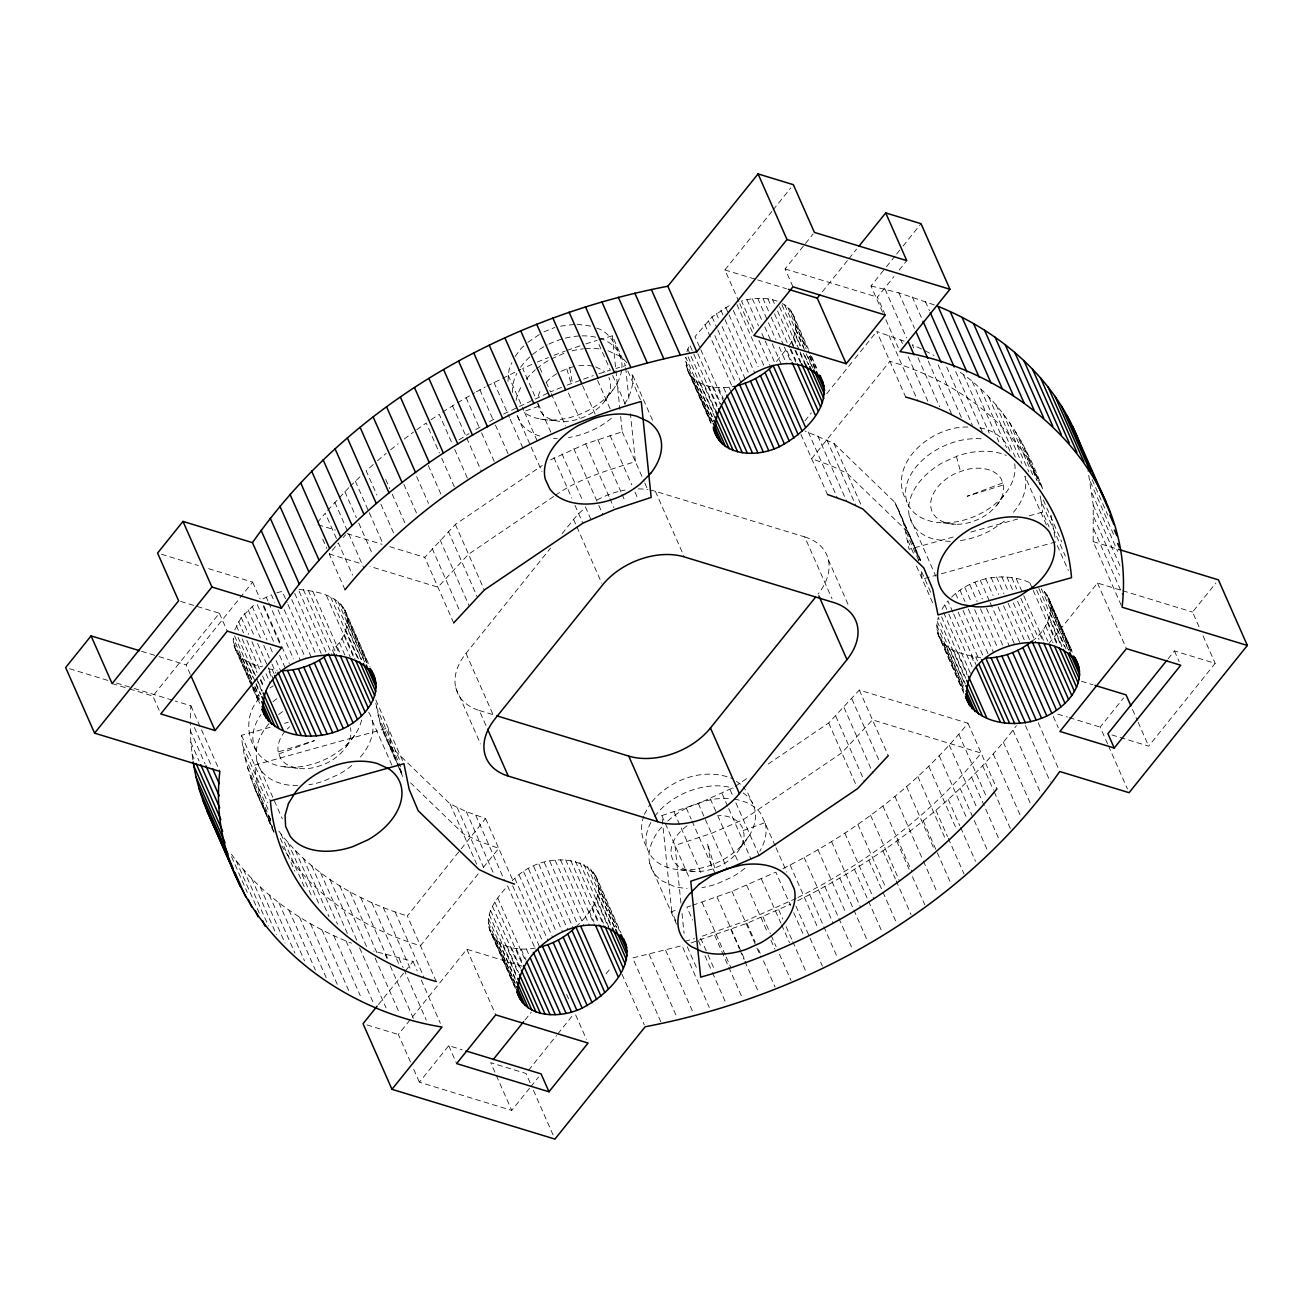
<?xml version="1.0" encoding="UTF-8"?>
<svg xmlns="http://www.w3.org/2000/svg" width="1313" height="1313" viewBox="0 0 1313 1313"><rect width="100%" height="100%" fill="white"/><g stroke="black" fill="none" stroke-linecap="round" stroke-linejoin="round"><path stroke-width="0.75" stroke-dasharray="5 3.75" d="M192.847 759.932L190.795 742.239L190.27 722.117M1121.253 605.326L1093.155 541.596L1093.269 505.16L1087.952 470.152M515.418 988.41L489.782 930.293C483.873 913.306 497.25 897.731 507.557 885.898L536.492 951.498M575.849 926.83C639.218 868.845 554.349 835.971 512.251 880.793M711.006 423.213L687.027 368.855L685.731 357.234L713.845 420.964M789.228 345.303C799.092 332.583 797.959 311.148 782.302 303.566M190.27 718.08L190.91 705.787L175.253 701.011M507.918 381.328L509.05 369.61L511.873 362.716M334.191 654.005L332.534 650.263C342.956 640.481 351.31 624.742 345.089 610.529C336.259 594.231 315.087 591.08 298.281 589.34M963.775 693.1L937.679 633.293L936.809 625.53L938.286 617.291L964.743 677.262M1031.985 641.236C1047.872 630.109 1059.525 603.258 1041.39 588.831L1068.667 650.69M643.862 816.112C639.841 826.304 641.22 837.989 646.882 847.295M686.912 351.72L689.67 344.761L716.947 406.62M234.781 629.879L241.215 617.471L255.034 603.947M644.306 814.388L650.099 804.18M259.432 698.04C245.892 712.811 245.564 734.853 256.593 751.184M952.861 612.17L947.904 600.927L942.045 608.953L970.98 674.554M740.483 847.656L750.15 834.198M996.6 505.571A38.274 25.604 -23.8 0 0 1003.427 484.924L1001.212 478.9A38.274 25.604 -23.8 0 0 965.104 469.923L956.11 473.156A38.274 25.604 -23.8 0 0 935.086 516.239A38.274 25.604 -23.8 0 0 990.281 511.857L996.6 505.571L1004.429 494.706M604.801 401.056L613.269 389.403M515.123 356.578L521.031 348.487L526.529 343.514M346.32 746.555L355.462 734.033M797.713 900.669C881.893 858.899 959.081 800.635 1016.443 725.712M159.168 710.349L152.866 696.038L219.369 613.237L196.08 606.13M190.27 674.291L186.134 664.92L252.638 582.119L206.075 567.889M738.956 301.793L724.907 269.936L771.814 211.524M773.078 209.949L790.82 187.857M729.158 305.716L712.056 316.876L695.02 336.62L699.977 347.863M485.941 725.465L479.327 710.481A61.399 41.08 -23.8 0 1 466.017 653.349L550.541 548.095M562.062 533.751L573.6 519.406A61.399 41.08 -23.8 0 1 584.072 508.87M792.954 286.825L785.076 268.935L804.196 245.121M805.476 243.529L813.124 233.993M822.332 291.814L847.673 260.253M848.953 258.677L856.552 249.207M776.508 361.502L786.29 349.324L791.247 360.583M882.566 312.215L870.995 285.971L885.093 268.41M886.39 266.802L895.368 255.625M896.648 254.033L901.785 247.648M903.065 246.04L921.02 223.686M885.307 315.038L877.412 297.148L894.005 276.501M899.11 270.133L906.758 260.614M436.261 981.533L407.325 915.932L459.911 850.463M461.191 848.855L485.564 818.524L466.296 811.615L450.113 803.95L389.239 745.128L380.245 723.742L375.485 701.585M804.918 420.882L811.336 412.906M826.714 393.736L853.647 360.205M854.927 358.613L875.459 333.059M478.195 873.9L420.472 945.754C365.129 929.062 312.494 896.155 281.835 846.048M483.332 867.499L498.71 848.346L479.442 841.436L463.276 833.771L409.64 781.941M378.439 1004.543L404.092 972.605M405.372 970.996L413.07 961.411L373.729 951.104M410.493 1062.02L398.348 1034.496L411.035 1018.707M412.298 1017.132L466.804 949.266L522.607 966.302M529.599 1088.182L511.742 1110.404L419.405 1082.207L448.734 1045.673L462.209 1049.793M524.937 1020.086L531.273 1012.192M528.548 1070.325L556.499 1035.514M557.779 1033.938L573.026 1014.949M606.048 973.819L611.136 967.5M530.879 1086.59L538.527 1077.054M1048.89 643.551L1097.471 583.038L1120.76 590.144M1107.614 743.962L1100.163 727.09L1123.583 697.942M1198.999 626.728L1192.549 612.071L1215.953 582.923M1168.028 658.88L1174.429 650.92L1215.165 663.36L1148.662 746.161L1107.926 733.721M317.401 522.59L325.23 513.153L336.735 539.233M345.024 589.767L329.251 553.988L338.393 542.958L352.59 575.176M782.975 868.599C853.532 833.295 918.197 784.764 967.976 723.233L859.326 690.064L828.7 722.987L765.216 766.037M453.674 622.936L424.739 557.336L455.365 524.412L542.22 465.508M327.626 510.429L348.782 487.681M343.185 537.542L345.582 534.818M651.888 801.898C670.434 779.216 704.228 767.055 732.162 778.527M667.792 821.085C680.183 809.399 696.481 802.522 713.09 799.338A61.399 41.08 -23.8 0 1 732.014 798.846M350.095 486.368L363.488 473.402M287.334 729.01L289.631 726.713M527.892 342.266L542.171 332.599M373.253 464.539L366.196 470.842L376.897 495.067M951.531 597.136C972.736 576.67 1006.086 570.827 1032.74 583.973M377.471 460.765L386.219 453.395M390.634 449.752L398.151 443.761M404.24 439.034L413.513 432.043M416.681 429.778L426.2 422.999L439.363 452.821M270.051 687.946L273.219 685.78M1004.478 521.097L991.528 529.976A61.399 41.08 -23.8 0 1 957.85 540.858M550.574 459.845L585.729 443.843L622.231 431.796L620.343 413.644M553.709 496.462L468.528 554.234L437.902 587.157L369.987 566.428M555.383 495.329C579.164 478.474 607.853 470.284 635.377 461.618L630.421 413.644M662.737 824.285L661.834 815.603L698.335 803.556L733.491 787.554M735.149 786.421L748.525 777.362M431.091 419.717L439.215 414.252L452.361 444.073M442.53 412.134L455.906 403.764M459.008 439.839L469.053 433.585M457.597 402.746L474.715 392.768M475.831 429.515L482.692 425.527M476.438 391.799L485.17 387.04M489.601 421.621L496.56 417.797M262.912 598.925L271.43 594.789L274.745 602.29M486.926 386.104L520.884 369.314M503.601 414.055L548.637 392.685M796.121 898.42L745.111 921.184L700.075 936.924L707.165 953.025M797.91 897.518C867.762 862.296 931.77 814.076 981.123 753.055L872.472 719.885L841.846 752.809L743.306 819.64L711.482 833.378L674.997 845.424L680.971 903.393M691.114 942.915L746.966 923.334L790.82 904.017M692.591 905.281L731.965 891.363L775.835 872.16L790.574 905.56M551.378 358.974L564.36 353.131M531.831 364.456L522.689 368.461L535.835 398.282M543.976 331.861L554.89 327.413M537.312 362.06L548.407 357.53M560.848 371.366L569.727 367.755A38.274 25.604 -23.8 0 1 575.225 366.343M561.554 387.351L550.475 391.881L546.356 382.559M686.994 825.861A38.274 25.604 -23.8 0 0 679.264 866.777L685.895 869.928A38.274 25.604 -23.8 0 0 711.892 869.14L720.771 865.513A38.274 25.604 -23.8 0 0 743.979 833.771L742.321 827.518A38.274 25.604 -23.8 0 0 718.572 815.389M553.971 355.331L565.148 351.096M567.118 385.152L593.312 375.616M278.914 753.925L314.431 740.63L278.192 751.955L280.408 757.995A38.274 25.604 -23.8 0 0 316.515 766.973L325.509 763.723A38.274 25.604 -23.8 0 0 350.341 727.697M1002.705 482.954L967.172 496.248L1003.427 484.924M525.742 410.92L538.478 406.308M743.142 830.571L764.97 822.677M567.019 350.39L580.165 345.795M585.811 343.924L597.152 340.297M598.974 373.745L610.299 370.118L597.973 342.151M690.687 905.888L686.912 907.102L692.673 920.15M599.04 339.739L612.318 335.849L625.464 365.671L615.994 368.444M675.85 920.856L671.747 911.55L677.442 909.876M684.894 941.372L694.38 938.598M276.78 592.852L282.197 591.31L287.153 602.569M272.365 827.436C258.677 798.041 243.873 768.22 241.477 735.296L271.02 727.057M284.445 723.332L288.269 722.265M953.189 537.001L909.072 549.294L903.82 523.641L894.826 502.272L833.952 443.449L805.05 431.041M970.931 532.06L1017.706 519.029M1029.195 515.828L1042.588 512.103L1049.153 527.022M1055.734 541.924L922.218 579.115L921.02 570.384L932.066 595.446M660.784 1021.678L632.669 957.948L682.005 945.672L709.299 1007.514M777.05 301.087C765.627 297.05 753.055 297.805 741.533 300.989L754.762 330.974M560.503 326.182L575.242 324.311M687.027 368.855C694.314 386.958 717.44 389.977 734.344 386.285M535.294 948.019C518.832 951.301 496.741 947.756 489.782 930.293M577.047 324.262L592.114 326.281M967.894 427.037C931.574 425.675 884.978 464.523 907.185 502.403M284.018 766.776L298.691 768.384M540.529 419.11L556.302 420.849M680.282 869.846L693.888 871.422M943.079 522.804L955.683 524.314M938.976 636.871C946.64 652.069 965.679 654.711 980.68 657.813M271.036 676.097L267.737 668.596L277.174 670.418M870.995 285.971L898.831 292.799L934.364 304.928M979.793 427.907C993.038 429.728 1005.774 438.427 1009.943 451.508M785.076 268.935L877.412 297.148M724.907 269.936L755.697 279.324M757.617 279.915L786.471 288.729M1093.155 541.596L1118.594 549.376M1122.697 590.735L1192.549 612.071M649.82 489.946A61.399 41.08 -23.8 0 1 655.351 491.292L804.738 536.919L832.015 598.777M1081.42 681.25L1093.056 684.795M1057.786 714.141L1067.42 717.079M1069.34 717.669L1100.163 727.09M318.041 524.757L335.504 530.091M347.141 533.636L382.067 544.304M389.813 546.668L424.739 557.336M329.251 553.988L362.224 564.048M161.45 554.267L198.312 565.526M180.554 601.387L194.143 605.539M479.327 710.481L494.837 715.208M251.489 679.363L233.304 638.134C232.155 654.219 247.747 664.444 261.911 666.823M141.525 651.281L157.035 656.024M158.988 656.615L186.134 664.92M69.573 668.727L108.716 680.692M116.545 683.072L132.203 687.864M134.156 688.455L173.3 700.42M112.114 683.597L127.64 688.324M129.577 688.931L152.866 696.038M366.967 1024.911L398.348 1034.496M904.05 341.216L876.739 331.467L905.675 397.068M278.832 831.063C310.229 873.194 357.661 900.8 407.325 915.932M231.416 854.238C261.09 895.368 304.632 924.926 351.523 943.177M608.05 350.735L619.244 355.872A61.399 41.08 -23.8 0 1 627.351 363.586M921.463 348.995L912.24 344.663L914.701 350.243M596.709 328.086C610.43 332.32 616.437 346.271 621.065 358.58M595.725 366.951L602.355 370.102A38.274 25.604 -23.8 0 1 605.03 372.236M925.091 350.801L933.986 355.478M736.412 781.399L742.026 785.223L745.472 789.917M960.312 372.334C1000.818 400.284 1026.602 444.089 1042.949 489.651C1017.312 424.493 955.339 380.573 889.886 361.288L811.647 458.697L830.932 465.606L847.098 473.271L907.972 532.093L914.111 545.322L918.805 560.159M747.77 793.052L752.923 803.999M263.322 806.937L270.642 819.23M274.072 831.982C263.47 811.171 257.118 788.309 254.64 765.118L388.156 727.911L391.093 745.21L396.263 761.721M775.212 845.851L760.801 813.617A61.399 41.08 -23.8 0 0 734 799.108M517.47 416.024L520.818 423.262A61.399 41.08 -23.8 0 0 540.119 436.129M269.034 723.594A61.399 41.08 -23.8 0 0 266.72 726.352C257.003 738.579 251.702 756.567 261.156 770.468A61.399 41.08 -23.8 0 0 297.608 785.65M1203.053 635.886L1215.165 663.36M1174.429 650.92L1179.156 661.654M1092.088 479.524L1107.795 515.139M1090.332 481.641L1114.294 535.999M1092.088 493.311L1117.724 551.411M1093.269 505.16L1121.368 568.89M1093.827 517.174L1119.464 575.275M1093.795 529.32L1122.73 594.92M1097.471 583.038L1126.406 648.638M1020.743 440.462L1040.996 486.384M1025.535 450.014L1040.06 484.776M1015.392 431.173L1037.221 480.673M1009.5 422.146L1032.921 475.24M1043.277 499.925L1061.79 541.892M1003.083 413.431L1028.867 471.876M1040.175 495.937L1041.16 501.271L1065.368 556.138M1132.512 709.529L1137.353 720.509M1138.158 722.347L1148.662 746.161M996.157 405.011L1021.924 463.456M1057.31 545.502L1068.355 570.548M1046.428 524.888L1024.944 476.159A61.399 41.08 -23.8 0 1 1012.586 513.285M988.705 396.903L1015.277 457.137M980.762 389.108L1006.546 447.569M972.342 381.673L998.898 441.907M963.43 374.566L989.214 433.027M925.304 301.383L929.44 310.754M955.7 371.563L982.206 431.649M946.706 367.066L972.391 425.281M1048.578 597.924L1072.557 652.282M1049.891 601.502L1072.212 652.118M1046.707 594.592L1071.523 650.821M1050.613 605.309L1071.277 652.167M1044.311 591.539L1070.768 651.527M1050.761 609.265L1068.946 650.509M912.24 296.869L922.169 319.371M1050.318 613.352L1066.025 648.967M1108.435 745.833L1127.457 788.932M1038.813 588.339L1064.433 646.456M938.106 364.801L962.921 421.079M1049.284 617.504L1062.512 647.506M1036.63 590.128L1061.429 646.357M1047.676 621.689L1057.605 644.174M1029.917 582.939L1032.395 588.569M1033.216 590.44L1057.195 644.798M898.831 292.799L914.537 328.414M1045.525 625.841L1052.96 642.714M928.242 361.059L951.465 413.693M1042.85 629.912L1047.807 641.171M1016.328 578.787L1022.942 593.788M1023.763 595.659L1045.263 644.404M918 357.71L939.599 406.685M1039.666 633.867L1042.965 641.368M885.077 289.172L906.561 337.901M1011.749 577.654L1016.705 588.913M1020.841 598.285L1039.026 639.513M1006.89 576.965L1012.668 590.095M1017.624 601.338L1035.826 642.582M900.767 339.854L902.408 343.579M908.169 356.627L928.127 401.876M1001.786 576.735L1008.4 591.736M1013.357 602.979L1030.721 642.336M885.865 319.716L898.273 347.83M996.518 576.949L1003.953 593.821M1008.089 603.192L1025.453 642.549M888.934 335.455L917.869 401.056M1053.305 716.455L1058.262 727.697M991.118 577.605L998.569 594.477M1003.526 605.72L1020.053 643.206M985.686 578.705L993.137 595.577M998.093 606.836L1014.621 644.322M980.269 580.248L989.362 600.862M990.199 602.733L1009.205 645.848M1038.238 722.774L1058.918 769.631M974.935 582.184L982.37 599.056M986.506 608.428L1003.871 647.801M969.733 584.531L977.167 601.387M980.483 608.887L997.847 648.261M964.743 587.223L971.357 602.207M974.656 609.708L993.678 652.824M1025.469 725.646L1050.269 781.875M960 590.243L964.957 601.485M968.272 608.986L988.935 655.844M955.585 593.558L958.063 599.188M963.02 610.43L984.52 659.159M1013.012 730.258L1040.29 792.116M958.145 612.137L978.809 658.995M975.805 657.124L977.463 660.882M953.681 614.041L976.839 666.528M909.417 516.354L935.874 576.325M971.226 656.008L974.541 663.492M944.72 604.883L948.035 612.367M948.856 614.254L973.655 670.483M1003.362 742.222L1030.639 804.081M897.55 507.573L921.201 561.422M894.826 502.272L920.594 560.717M903.82 523.641L920.118 560.618M906.118 532.011L919.281 561.833M957.653 651.855L967.566 674.34M907.874 540.562L913.635 553.61M941.536 616.847L967.172 674.964M916.458 566.084L934.052 605.966M953.419 650.296L965.826 678.411M949.578 648.327L965.285 683.942M937.252 621.443L966.187 687.044M946.181 645.963L963.545 685.337M936.809 625.53L964.907 689.259M993.235 754.039L1020.513 815.898M943.259 643.255L963.102 688.242M936.94 629.485L965.055 693.215M937.679 633.293L963.299 691.393M792.691 313.626L808.398 349.242M811.647 356.463L816.67 367.985M790.541 310.442L809.563 353.558M810.384 355.429L816.177 368.543M795.727 324.688L805.657 347.174M809.793 356.545L814.749 367.804M787.882 307.554L806.067 348.798M809.366 356.299L815.98 371.284M795.58 328.71L803.851 347.453M807.987 356.824L812.944 368.083M784.714 305.01L805.378 351.884M806.215 353.755L812.829 368.74M967.976 723.233L996.912 788.834M794.841 332.846L801.455 347.83M804.754 355.331L808.89 364.702M781.908 304.731L800.109 345.959M803.408 353.46L808.365 364.702M793.528 337.014L799.305 350.128M800.142 352.015L805.919 365.129M982.649 765.676L993.399 790.049M994.22 791.92L1010.747 829.406M779.528 306.7L796.893 346.074M800.191 353.574L805.985 366.688M791.641 341.183L794.956 348.684M795.776 350.555L800.733 361.797M772.635 299.741L774.293 303.484M777.591 310.984L794.135 348.47M794.956 350.341L800.749 363.471M833.952 443.449L862.099 507.261M790.869 349.061L795.826 360.304M767.908 298.822L771.207 306.323M774.522 313.823L789.392 347.568M790.229 349.439L796.843 364.423M958.835 734.246L986.194 796.269M826.862 439.839L855.797 505.439M762.919 298.363L770.354 315.235M771.174 317.106L783.582 345.221M784.403 347.092L791.854 363.964M971.604 777.132L999.702 840.862M757.716 298.346L767.645 320.832M768.466 322.719L775.901 339.591M779.216 347.075L786.651 363.947M817.769 435.785L846.704 501.385M752.382 298.79L761.474 319.404M764.79 326.904L771.404 341.889M772.225 343.776L781.317 364.39M949.233 745.111L976.593 807.134M808.316 432.125L837.251 497.725M746.966 299.676L758.537 325.903M761.852 333.404L764.33 339.033M765.151 340.904L775.064 363.406M960.115 788.391L988.229 852.121M800.963 434.472L827.436 494.476M758.898 340.346L770.468 366.59M739.793 303.664L753.843 335.537M939.205 755.779L967.353 819.607M736.97 304.6L765.085 368.329M733.343 310.492L758.143 366.737M948.216 799.42L959.787 825.664M960.624 827.535L975.493 861.279M928.734 766.267L956.094 828.306M725.761 307.39L728.239 313.019M729.06 314.89L754.696 372.99M720.886 310.262L724.202 317.746M725.022 319.633L749.821 375.863M828.322 559.666L848.986 606.524M935.906 810.219L947.477 836.463M948.314 838.334L964.021 873.949M716.307 313.43L718.785 319.059M722.084 326.56L745.242 379.03M917.869 776.557L945.212 838.58M712.056 316.876L717.029 328.135M717.85 330.006L740.992 382.493M708.216 320.569L711.515 328.069M714.83 335.57L735.493 382.428M704.802 324.442L732.08 386.301M923.203 820.773L950.497 882.615M906.594 786.618L933.937 848.641M728.928 387.171L730.586 390.913M859.326 690.064L888.261 755.664M723.594 387.598L726.073 393.227M718.392 387.581L723.365 398.84M700.814 349.734L723.955 402.221M851.907 698.926L880.055 762.755M894.941 796.449L922.53 859.178M923.367 861.049L937.416 892.906M713.402 387.122L720.853 403.994M697.876 353.771L720.197 404.371M708.675 386.219L716.947 404.962M704.26 384.857L715.831 411.1M687.782 348.93L690.261 354.559M691.098 356.43L716.717 414.547M844.062 707.641L872.981 773.259M700.223 383.101L714.272 414.957M688.127 356.857L715.404 418.716M696.596 380.934L712.303 416.549M882.91 806.034L911.846 871.635M693.428 378.39L712.45 421.506M685.583 361.272L713.681 425.002M896.713 841.075L909.105 869.19M912.42 876.674L924.812 904.805M690.753 375.502L711.433 422.376M686.01 365.145L710.809 421.391M688.619 372.318L710.94 422.917M835.774 716.192L864.709 781.793M870.552 815.357L899.487 880.957M828.7 722.987L856.847 786.799M882.943 850.791L895.335 878.906M896.172 880.777L911.041 914.521M857.865 824.4L885.208 886.423M868.845 860.212L896.139 922.071M844.85 833.148L873.785 898.749M854.468 869.321L867.696 899.307M868.517 901.194L882.566 933.051M652.512 420.193L631.848 373.335A61.399 41.08 -23.8 0 1 624.2 404.486M627.844 371.037L641.253 401.45M831.556 841.6L860.491 907.201M839.795 878.102L853.023 908.104M853.844 909.975L867.072 939.96M612.662 375.485L625.3 404.109M817.983 849.741L845.342 911.764M655.351 491.292L684.286 556.909M824.859 886.554L838.088 916.54M838.909 918.411L852.137 948.413M622.231 431.796L644.059 481.297M644.847 483.086L647.998 490.241M597.563 380.327L610.972 410.739M804.163 857.553L833.099 923.154M609.987 435.424L631.816 484.924M634.967 492.08L638.134 499.235M809.678 894.645L836.972 956.504M582.545 385.579L595.954 415.991M790.114 865.037L817.474 927.06M597.809 439.428L621.23 492.506M622.017 494.295L625.169 501.451M776.032 847.738L786.782 872.095M795.941 906.134L822.398 966.122M568.414 393.014L579.46 418.059M793.725 912.716L803.983 935.972M585.729 443.843L609.15 496.921M609.938 498.71L613.877 507.655M730.143 789.819L732.605 795.415M735.904 802.867L759.078 855.42M539.791 367.656L542.253 373.237M551.263 393.67L565.46 425.872M778.691 909.745L782.811 919.116M786.126 926.617L791.92 939.747M792.74 941.618L806.789 973.475M573.781 448.619L597.973 503.486M598.761 505.275L602.716 514.22M761.376 878.939L780.841 923.072M781.629 924.861L789.523 942.75M722.101 793.626L727.862 806.674M728.682 808.529L751.036 859.227M561.964 453.773L582.217 499.695M585.368 506.851L590.899 519.374M538.199 403.649L550.836 432.272M762.902 916.737L770.337 933.609M771.174 935.48L776.131 946.722M779.43 954.223L791.017 980.466M710.284 798.78L716.865 813.683M717.686 815.554L737.643 860.803M746.752 885.339L767.793 933.051M770.944 940.206L774.883 949.151M553.922 457.581L571.812 498.136M574.963 505.292L582.857 523.181M573.6 519.406L576.079 525.019M576.899 526.89L601.699 583.136M698.335 803.556L727.271 869.157M508.229 375.239L523.739 410.427M524.527 412.216L537.165 440.84M746.966 923.334L755.221 942.078M758.537 949.578L760.194 953.32M763.493 960.821L775.064 987.064M731.965 891.363L756.157 946.23M756.945 948.019L760.9 956.964M517.158 415.4L530.386 445.386M531.207 447.257L541.957 471.63M686.256 807.955L691.18 819.148M692 821.002L715.191 873.572M493.951 382.362L509.477 417.55M510.265 419.339L522.886 447.963M717.046 897.009L741.254 951.876M742.042 953.665L745.981 962.61M730.881 929.538L739.153 948.281M739.974 950.152L744.11 959.524M744.931 961.395L758.98 993.268M674.078 811.976L701.437 873.998M479.901 389.846L493.048 419.668M495.428 425.035L508.049 453.658M702.028 902.261L725.433 955.339M726.22 957.128L730.964 967.862M661.834 815.603L689.194 877.626M714.682 935.332L727.911 965.318M728.731 967.189L741.96 997.174M466.082 397.658L479.229 427.48M481.592 432.847L494.23 461.47M707.97 954.814L714.272 969.125M698.385 940.699L701.684 948.199M704.999 955.7L711.613 970.701M712.434 972.572L725.662 1002.558M452.509 405.799L481.444 471.4M687.257 946.739L697.531 969.995M649.771 863.56L677.885 927.29M454.725 449.44L468.15 479.852M665.593 950.202L692.87 1012.044M441.726 458.188L455.135 488.6M649.131 954.288L677.245 1018.018M455.365 524.412L484.3 590.013M428.251 465.442L441.66 495.854M448.291 531.207L477.226 596.808M595.446 875.082L621.016 932.903M593.312 871.881L619.555 930.983M598.482 886.127L616.683 927.372M590.637 869.009L616.257 927.109M416.664 476.553L428.498 503.388M598.334 890.165L614.861 927.651M587.469 866.465L615.584 930.195M597.596 894.284L611.645 926.157M583.842 864.299L612.777 929.899M440.019 539.741L468.938 605.359M596.283 898.453L608.674 926.584M579.804 862.526L608.74 928.143M594.395 902.638L603.488 923.252M575.389 861.18L604.325 926.781M622.001 974.295L644.322 1024.895M591.982 906.758L598.597 921.742M570.663 860.278L599.598 925.878M403.862 484.349L416.484 512.973M432.158 548.457L459.517 610.496M589.045 910.779L594.001 922.021M565.673 859.802L594.608 925.419M560.47 859.785L589.406 925.402M466.017 653.349L493.294 715.191M555.136 860.228L584.072 925.829M385.694 479.409L389.813 488.731M392.21 494.164L406.406 526.382M549.72 861.115L577.835 924.844M544.288 862.444L573.223 928.045M380.934 504.241L393.555 532.865M538.904 864.184L567.84 929.785M455.742 687.733L480.542 743.962M533.62 866.317L562.555 931.918M528.515 868.845L556.63 932.575M355.331 481.116L368.477 510.938M369.265 512.726L382.69 543.155M523.641 871.701L552.576 937.301M519.062 874.885L547.997 940.485M344.859 491.604L356.365 517.699M358.81 523.214L372.219 553.643M566.592 994.335L569.071 999.964M575.685 1014.949L586.435 1039.322M514.811 878.331L542.105 940.19M485.564 818.524L512.923 880.547M512.628 885.766L539.906 947.625M475.749 815.275L504.684 880.875M334.831 502.288L347.978 532.11M348.766 533.899L363.767 567.889M466.296 811.615L493.639 873.637M526.349 949.053L528.827 954.666M521.146 949.036L526.119 960.279M497.775 898.059L526.71 963.676M457.203 807.561L483.775 867.795M516.157 948.577L522.771 963.561M494.837 902.097L522.131 963.939M450.113 803.95L476.685 864.184M511.43 947.658L520.522 968.272M492.424 906.216L519.702 968.058M507.015 946.312L518.586 972.556M490.537 910.385L518.651 974.115M502.977 944.539L517.027 976.412M489.224 914.554L518.159 980.155M322.67 539.069L326.789 548.391M499.35 942.373L515.057 977.988M488.485 918.673L516.6 982.403M496.183 939.845L515.205 982.945M488.338 922.711L517.273 988.312M493.524 936.957L515.008 985.686M488.764 926.601L516.879 990.33M491.374 933.756L515.353 988.115M345.089 610.529L369.889 666.758M343.218 607.18L368.017 663.426M347.124 617.914L366.967 662.901M340.806 604.144L366.442 662.244M347.256 621.87L364.62 661.227M337.884 601.436L365.999 665.166M346.813 625.956L361.699 659.7M334.487 599.073L362.585 662.802M345.779 630.109L359.007 660.094M330.646 597.103L359.581 662.704M375.83 699.96L403.928 763.706M344.187 634.294L354.92 658.65M376.191 706.821L400.399 761.688M326.412 595.544L353.689 657.403M377.947 715.388L400.563 766.677M380.245 723.742L398.922 766.086M399.71 767.875L402.09 773.242M342.02 638.446L350.292 657.189M389.239 745.128L402.402 774.949L397.626 764.888M383.117 731.899L403.616 778.593M339.345 642.517L345.138 655.647M372.203 720.542L392.045 765.512M530.14 1082.848L526.004 1073.476L490.701 1062.693L495.559 1073.706M533.455 1090.348L554.939 1139.093M312.839 591.392L341.774 656.992M336.161 646.472L339.476 653.972M308.26 590.259L337.195 655.876M466.804 949.266L495.74 1014.867M303.385 589.57L332.32 655.187M299.118 591.211L327.216 654.941M294.67 593.295L321.127 653.283M291.765 599.581L315.727 653.94M496.363 1075.544L511.742 1110.404M287.974 604.44L311.132 656.927M284.215 609.724L305.716 658.453M278.044 609.79L300.365 660.406M266.244 597.12L267.885 600.878M268.722 602.749L293.521 658.978M263.716 605.441L281.08 644.814M281.901 646.685L289.352 663.557M252.638 582.119L260.089 598.974M263.388 606.475L281.573 647.719M395.131 911.944L424.066 977.545M257.332 604.719L274.696 644.076M279.653 655.335L285.446 668.448M413.07 961.411L417.206 970.783M421.342 980.155L440.364 1023.27M448.734 1045.673L456.629 1063.579M252.08 606.163L266.966 639.907M270.265 647.407L272.759 653.021M276.058 660.521L281.015 671.764M383.298 907.546L411.445 971.357M248.042 609.741L260.434 637.855M263.749 645.356L271.184 662.228M272.004 664.099L276.14 673.471M272.316 669.728L273.974 673.487M398.988 958.227L403.124 967.599M403.944 969.47L426.265 1020.086M244.399 613.516L254.312 636.017M257.627 643.518L267.54 666.003M268.377 667.874L273.334 679.133M371.825 902.737L399.973 966.549M241.215 617.471L248.666 634.343M251.965 641.844L262.715 666.216M266.03 673.717L270.15 683.088M360.747 897.518L388.894 961.346M238.539 621.558L243.496 632.8M246.811 640.301L261.697 674.045M262.518 675.916L265.817 683.417M385.234 954.6L386.892 958.342M390.191 965.843L413.349 1018.33M254.148 664.46L257.463 671.944M260.762 679.445L264.077 686.945M236.389 625.71L238.868 631.34M242.166 638.824L257.053 672.568M260.368 680.068L263.667 687.569M249.93 662.901L257.364 679.757M258.185 681.644L262.321 691.015M238.096 637.379L255.461 676.753M256.281 678.624L262.075 691.738M350.079 891.921L378.226 955.733M246.089 660.931L255.182 681.545M256.002 683.417L260.959 694.659M234.584 635.919L252.769 677.147M256.084 684.647L260.204 694.019M375.124 958.014L399.103 1012.372M242.675 658.568L251.768 679.182M255.083 686.683L259.219 696.054M254.804 686.863L258.94 696.235M239.754 655.86L252.982 685.846M253.819 687.717L259.597 700.847M233.451 642.09L252.457 685.205M253.294 687.076L259.071 700.19M234.174 645.881L259.679 703.423M219.369 613.237L227.247 631.126M235.487 649.475L252.014 686.962M252.835 688.833L259.449 703.834M339.821 885.93L367.968 949.742M330.006 879.562L358.154 943.374M413.726 1069.356L419.405 1082.207M359.598 947.888L386.038 1007.859M320.635 872.817L348.782 936.645M346.09 941.06L373.368 1002.919M311.723 865.727L337.507 924.171M303.303 858.275L329.071 916.737M256.675 760.719L282.311 818.836M333.814 935.693L360.254 995.681M295.359 850.496L319.551 905.363M241.477 735.296L270.412 800.897M287.908 842.388L311.329 895.466M242.905 746.129L267.885 802.785M280.982 833.968L304.386 887.046M321.931 929.916L349.225 991.758M244.891 756.797L269.083 811.664M280.309 838.285L294.818 871.159M247.451 767.268L270.855 820.346M268.673 816.226L271.151 821.823M250.586 777.526L272.415 827.026M254.279 787.57L274.04 832.557M310.492 923.712L337.786 985.571M299.495 917.114L326.773 978.973M288.958 910.139L315.415 970.11M278.881 902.77L304.518 960.87M190.91 705.787L219.845 771.404M269.296 895.023L294.933 953.123M194.406 727.451L211.77 766.808M260.22 886.915L285.019 943.144M190.237 730.225L205.123 763.969M251.636 878.463L276.452 934.692M190.795 742.239L199.067 760.982M243.594 869.666L268.394 925.895M191.977 754.089L194.455 759.702M236.061 860.54L260.04 914.898M231.564 856.716L247.271 892.331M1033.479 469.873L1036.614 480.131M566.822 368.937L571.286 384.003M714.797 867.942L707.526 843.455L711.892 869.14M956.422 456.432L960.509 471.564M537.624 403.124L539.298 409.361A38.274 25.604 -23.8 0 0 585.155 416.516A38.274 25.604 -23.8 0 0 608.871 377.488M1051.04 515.188L1055.488 540.119M569.727 367.755L572.402 383.544M1041.16 501.271L1042.588 512.103M625.677 367.673L629.19 401.647M682.005 913.372L684.073 933.362M612.318 335.849L619.933 409.607M671.747 911.55L662.917 826.025L659.815 829.176A61.399 41.08 -23.8 0 0 662.376 881.007L673.569 886.16A61.399 41.08 -23.8 0 0 687.076 888.392M804.738 536.919A61.399 41.08 -23.8 0 1 818.048 594.05M597.07 500.04A61.399 41.08 -23.8 0 1 625.103 490.061M638.266 488.896A61.399 41.08 -23.8 0 1 647.883 489.618M538.264 396.263A38.274 25.604 -23.8 0 1 541.137 389.239M546.093 382.46A38.274 25.604 -23.8 0 1 559.157 372.268M578.869 365.736A38.274 25.604 -23.8 0 1 593.837 366.425M611.382 418.273A61.399 41.08 -23.8 0 1 568.529 437.541M557.254 438.444A61.399 41.08 -23.8 0 1 553.626 438.361M516.075 400.481A61.399 41.08 -23.8 0 1 521.835 385.677M526.365 379.145A61.399 41.08 -23.8 0 1 535.327 369.806M536.787 368.576A61.399 41.08 -23.8 0 1 549.737 359.713M571.976 350.866A61.399 41.08 -23.8 0 1 583.415 348.815M585.319 348.634A61.399 41.08 -23.8 0 1 600.55 349.077M765.298 823.366A61.399 41.08 -23.8 0 1 759.784 851.201M744.832 868.303A61.399 41.08 -23.8 0 1 731.883 877.166L717.259 883.747A61.399 41.08 -23.8 0 1 701.979 887.572M950.349 541.284A61.399 41.08 -23.8 0 1 946.722 541.186L933.215 538.954A61.399 41.08 -23.8 0 1 942.832 462.537L957.456 455.972A61.399 41.08 -23.8 0 1 1006.267 455.43M599.647 338.245A57.411 38.422 -23.8 0 1 621.837 368.477M621.64 370.2A57.411 38.422 -23.8 0 1 581.61 413.579A57.411 38.422 -23.8 0 1 523.378 411.921M512.513 392.489A57.411 38.422 -23.8 0 1 516.846 373.401M520.605 367.23A57.411 38.422 -23.8 0 1 547.34 344.876M548.949 344.072A57.411 38.422 -23.8 0 1 580.182 335.931M582.086 335.865A57.411 38.422 -23.8 0 1 595.856 337.211M361.584 720.016A57.411 38.422 -23.8 0 1 288.22 767.153A57.411 38.422 -23.8 0 1 260.959 714.535M272.973 701.733A57.411 38.422 -23.8 0 1 277.732 698.106M368.723 712.286A61.399 41.08 -23.8 0 1 359.844 757.65M351.736 765.479A61.399 41.08 -23.8 0 1 338.787 774.342L324.163 780.923A61.399 41.08 -23.8 0 1 308.883 784.747M278.619 714.584A61.399 41.08 -23.8 0 1 283.345 711.104M278.192 751.955A38.274 25.604 -23.8 0 1 285.019 731.308M1014.686 463.735A57.411 38.422 -23.8 0 1 956.537 521.737A57.411 38.422 -23.8 0 1 907.349 482.347A57.411 38.422 -23.8 0 1 983.913 439.1M743.142 792.937A57.411 38.422 -23.8 0 1 741.221 845.966A57.411 38.422 -23.8 0 1 670.155 868.172A57.411 38.422 -23.8 0 1 651.33 821.626M654.678 816.456A57.411 38.422 -23.8 0 1 733.196 788.21"/><path stroke-width="1.5" d="M1118.594 549.376L1218.415 579.854L1247.35 645.454L1129.098 792.691L1059.739 771.502C963.693 908.235 807.577 995.861 645.159 1026.766L554.939 1139.093L391.98 1089.314L442.005 1027.029C319.699 1007.498 204.418 903.426 219.845 771.404L94.585 733.146L65.65 667.546L91.073 635.886L139.572 650.69M517.059 992.152C525.594 1019.003 561.045 1018.478 582.135 1008.121C605.769 995.746 637.018 967.665 623.494 938.532M713.484 428.826C721.116 457.039 757.617 457.597 779.38 446.683C803.49 434.16 835.462 404.88 819.969 375.485M261.944 709.463C273.088 737.693 313.085 740.959 338.065 730.816C360.944 722.495 386.482 695.759 371.546 670.5M965.432 696.858C976.593 725.104 1016.59 728.354 1041.57 718.211C1064.449 709.89 1089.987 683.154 1075.035 657.895M758.061 173.907L786.996 239.524L696.776 351.835C533.915 382.838 377.34 470.858 281.409 608.247L252.473 542.646C348.405 405.257 504.98 317.237 667.841 286.234L758.061 173.907L793.364 184.69L814.405 232.401L906.758 260.614L885.717 212.903L859.096 246.04M252.473 542.646L182.999 521.425L157.576 553.085L178.617 600.796L112.114 683.597L91.073 635.886M94.585 733.146L211.935 587.026L182.999 521.425M215.069 730.52L281.573 647.719L227.247 631.126L160.76 713.927L215.069 730.52L191.107 676.162M846.196 363.734L753.843 335.537L792.954 286.825L885.307 315.038L846.196 363.734L817.26 298.133L819.788 294.982M885.717 212.903L921.02 223.686L949.956 289.287L899.93 351.589C1022.236 371.103 1137.518 475.191 1122.09 607.213L1247.35 645.454M377.159 1006.135L363.045 1023.713L391.98 1089.314M496.79 715.815L628.714 756.091A61.399 41.08 -23.8 0 0 710.464 727.993L815.488 597.251M493.245 1059.542L523.657 1021.662M739.4 793.594L846.983 659.651A61.399 41.08 -23.8 0 0 833.673 602.519L684.286 556.909A61.399 41.08 -23.8 0 0 602.536 585.007L494.952 718.95A61.399 41.08 -23.8 0 0 508.262 776.081L657.649 821.708A61.399 41.08 -23.8 0 0 739.4 793.594L710.464 727.993M548.982 1091.776L588.093 1043.064L495.74 1014.867L456.629 1063.579L548.982 1091.776L541.087 1073.886L466.049 1050.974M1166.748 660.472L1107.926 733.721L1114.228 748.033L1180.732 665.231L1126.406 648.638L1059.919 731.439L1114.228 748.033M345.024 589.767C420.308 497.397 527.301 433.766 641.253 401.45L651.166 497.397L614.665 509.444L582.857 523.181L484.3 590.013L453.674 622.936M996.912 788.834C921.628 881.22 814.634 944.835 700.682 977.151L690.769 881.204L727.271 869.157L759.078 855.42L857.635 788.588L888.261 755.664M736.15 385.841C750.051 382.657 763.099 375.584 773.094 365.375L802.03 430.992M538.921 947.28C552.806 944.113 565.854 937.022 575.849 926.83L604.784 992.431M311.214 736.265L282.279 670.664C298.379 670.516 314.283 664.723 327.003 654.941M1014.719 723.66L985.784 658.059C1002.508 657.928 1018.954 651.642 1031.985 641.236L1060.92 706.837M786.996 239.524L949.956 289.287M788.391 289.32L817.26 298.133M1095.009 685.386L1126.045 694.872L1130.887 705.869M211.935 587.026L281.409 608.247M905.675 397.068C988.673 419.783 1064.318 488.354 1071.523 577.704L938.007 614.911L932.755 589.258L923.761 567.873L862.887 509.05L846.704 501.385L827.436 494.476M436.261 981.533C353.263 958.818 277.617 890.247 270.412 800.897L403.928 763.706L409.18 789.359L418.174 810.728L479.048 869.551L495.231 877.215L514.499 884.125M1081.436 447.799C1058.672 381.541 1001.803 332.008 937.974 306.339L966.91 371.94M1077.513 663.525C1049.218 621.065 955.569 647.621 967.911 702.471M216.793 831.31L218.746 834.658M374.024 676.129C345.713 633.654 252.08 660.226 264.422 715.076M193.142 761.868C196.852 785.502 204.582 808.513 215.906 829.586M823.218 382.707C793.134 334.733 707.609 386.777 715.962 434.455M625.973 944.145C595.889 896.188 510.363 948.232 518.717 995.894M1072.573 426.397L1106.235 502.584M1067.272 416.09L1110.371 513.399M1109.797 515.09L1113.933 524.461M1061.413 406.045L1090.348 471.646M1114.409 530.124L1116.887 535.753M1054.979 396.296L1083.914 461.913M1117.609 543.484L1119.267 547.242M1048.004 386.859L1076.939 452.46M1040.47 377.734L1069.406 443.334M1032.428 368.937L1061.364 434.537M1023.845 360.484L1052.78 426.085M1014.768 352.376L1043.704 417.977M1005.184 344.63L1034.119 410.23M995.106 337.26L1024.042 402.861M984.569 330.269L1013.505 395.886M973.573 323.687L1002.508 389.288M962.134 317.483L991.069 383.084M950.251 311.706L979.186 377.307M930.26 312.642L954.239 367M1074.69 657.747L1078.826 667.119M1074.001 656.434L1075.642 660.193M1072.934 655.909L1079.549 670.91M1069.767 652.38L1079.696 674.866M922.99 321.242L941.175 362.486M1067.666 652.709L1079.253 678.952M1063.333 649.377L1078.219 683.121M1059.246 647.933L1076.611 687.29M916.195 332.156L927.766 358.4M1054.618 646.456L1074.461 691.442M1049.448 644.913L1071.785 695.529M1043.802 643.239L1068.601 699.484M908.219 341.643L914.012 354.773M1038.517 643.288L1064.958 703.259M1027.554 644.552L1056.489 710.152M1022.827 647.572L1051.762 713.172M1017.821 650.263L1046.756 715.88M1012.635 652.594L1041.57 718.211M1007.284 654.547L1036.22 720.148M1001.868 656.073L1030.803 721.69M996.436 657.189L1025.371 722.79M991.052 657.846L1019.988 723.447M981.5 659.7L1009.615 723.43M979.121 664.624L1004.74 722.741M976.199 667.25L1000.161 721.608M968.403 676.228L986.588 717.456M966.647 680.282L982.354 715.897M966.122 685.813L978.513 713.927M966.023 690.95L975.116 711.564M965.58 693.855L972.194 708.856M965.646 696.448L969.782 705.82M819.279 375.157L824.236 386.399M816.407 371.546L824.662 390.289M813.765 369.954L824.515 394.327M809.727 366.573L823.776 398.446M805.919 365.129L822.463 402.615M801.554 363.685L820.576 406.784M797.483 364.046L818.163 410.903M792.067 362.454L815.225 414.941M778.166 365.26L805.443 427.102M769.254 369.068L798.189 434.669M765.003 372.515L793.938 438.115M760.424 375.699L789.359 441.299M755.549 378.554L784.485 444.155M750.445 381.082L779.38 446.683M745.16 383.215L774.096 448.816M739.777 384.955L768.712 450.556M734.344 386.285L763.28 451.885M731.407 392.784L757.864 452.772M818.869 595.921L846.983 659.651M726.893 395.098L752.53 453.215M724.185 400.711L747.327 453.198M721.674 405.865L742.337 452.722M667.841 286.234L696.776 351.835M718.588 408.704L737.611 451.82M715.831 411.1L733.196 450.474M715.109 416.845L729.158 448.701M713.96 420.291L725.531 446.535M713.271 423.377L722.363 443.991M713.911 427.989L719.688 441.119M713.287 427.004L714.945 430.762M713.419 428.547L717.555 437.918M651.346 289.451L680.282 355.052M634.836 293.127L663.771 358.728M618.325 297.247L647.26 362.848M601.846 301.793L630.782 367.394M585.434 306.766L614.369 372.367M569.087 312.166L598.022 377.783M552.839 317.992L581.774 383.593M536.705 324.213L565.64 389.83M520.719 330.843L549.655 396.46M504.898 337.868L533.833 403.468M489.257 345.27L518.192 410.871M473.812 353.049L502.748 418.65M458.598 361.173L487.533 426.791M628.714 756.091L657.649 821.708M443.63 369.659L472.565 435.276M428.924 378.489L457.86 444.089M414.514 387.647L443.449 453.248M400.399 397.117L429.335 462.718M621.197 934.725L626.99 947.855M619.982 934.872L627.417 951.728M386.596 406.882L415.532 472.483M615.699 929.522L627.269 955.766M612.482 928.028L626.531 959.885M609.511 928.455L625.218 964.07M605.145 926.994L623.33 968.239M600.238 925.501L620.918 972.359M373.155 416.943L402.09 482.544M595.659 925.763L617.98 976.38M580.92 926.699L608.198 988.558M360.057 427.283L388.993 492.884M487.599 729.224L508.262 776.081M572.008 930.507L600.944 996.124M567.758 933.97L596.693 999.57M347.338 437.869L376.273 503.486M563.179 937.137L592.114 1002.738M558.304 940.01L587.239 1005.61M553.2 942.521L582.135 1008.121M335.028 448.718L363.964 514.335M547.915 944.671L576.85 1010.271M542.532 946.41L571.467 1012.011M323.113 459.796L352.048 525.413M537.936 949.594L566.034 1013.324M533.341 952.368L560.618 1014.21M530.485 958.424L555.284 1014.654M311.624 471.104L340.559 536.705M526.94 962.15L550.081 1014.637M523.608 965.432L545.092 1014.178M521.359 970.159L540.365 1013.259M519.423 974.427L535.95 1011.913M300.579 482.61L329.514 548.21M517.864 978.283L531.913 1010.157M516.715 981.747L528.286 1007.99M516.846 986.703L525.118 1005.446M516.666 989.444L522.459 1002.558M516.994 991.873L520.309 999.374M370.364 668.465L375.321 679.707M369.445 668.514L376.06 683.515M366.278 664.985L376.191 687.47M289.992 494.295L318.928 559.912M363.34 663.442L375.748 691.557M359.828 661.982L374.714 695.709M355.757 660.537L373.122 699.895M351.113 659.06L370.955 704.047M279.882 506.161L308.818 571.762M345.959 657.518L368.28 708.117M340.297 655.844L365.096 712.073M334.191 654.005L361.469 715.864M270.248 518.192L299.183 583.793M328.48 653.841L357.415 719.442M324.065 657.157L353 722.757M319.322 660.176L348.257 725.777M261.106 530.354L290.042 595.954M314.332 662.868L343.267 728.469M309.129 665.199L338.065 730.816M303.795 667.152L332.731 732.752M298.379 668.678L327.314 734.295M292.947 669.794L321.882 735.395M287.547 670.451L316.482 736.051M278.011 672.289L306.11 736.035M274.794 675.358L301.251 735.346M272.694 679.855L296.672 734.213M265.735 690.704L283.083 730.061M263.142 692.887L278.865 728.502M261.796 696.547L275.024 726.532M261.697 701.684L271.61 724.169M262.075 706.46L268.689 721.461M262.157 709.036L266.293 718.408M212.591 768.679L219.205 783.68M205.944 765.84L219.173 795.826M200.725 764.724L219.731 807.84M196.097 763.46L220.912 819.689M262.518 920.511L264.996 926.141M193.733 765.758L222.668 831.359M255.543 911.074L258.021 916.704M196.113 777.247L225.048 842.848M248.288 899.454L251.587 906.955M199.067 788.539L228.002 854.139M202.629 799.601L233.32 868.796M234.978 872.554L245.728 896.91M211.491 821.002L240.427 886.603M206.765 810.416L235.7 876.017M288.483 803.49L285.069 815.209L285.61 826.337L290.091 836.069A61.399 41.08 -23.8 0 0 353.099 846.524L367.722 839.943A61.399 41.08 -23.8 0 0 388.533 768.679L377.34 763.542A61.399 41.08 -23.8 0 0 295.655 791.952L288.483 803.49M650.739 473.304L640.317 483.873A61.399 41.08 -23.8 0 1 549.753 488.863L545.256 479.13A61.399 41.08 -23.8 0 1 578.672 425.314L593.295 418.749A61.399 41.08 -23.8 0 1 636.986 416.336L648.179 421.489A61.399 41.08 -23.8 0 1 650.739 473.304M699.156 884.223L688.751 894.777A61.399 41.08 -23.8 0 0 691.311 946.607L702.504 951.761A61.399 41.08 -23.8 0 0 746.194 949.348L760.818 942.783A61.399 41.08 -23.8 0 0 794.234 888.967L789.737 879.218A61.399 41.08 -23.8 0 0 742.026 864.939L726.746 868.779L712.122 875.344L699.156 884.223M1033.413 586.698L1020.464 595.577A61.399 41.08 -23.8 0 1 975.657 606.803L962.15 604.554A61.399 41.08 -23.8 0 1 971.768 528.138L986.391 521.573A61.399 41.08 -23.8 0 1 1049.382 532.028L1053.879 541.76A61.399 41.08 -23.8 0 1 1033.413 586.698"/></g></svg>
